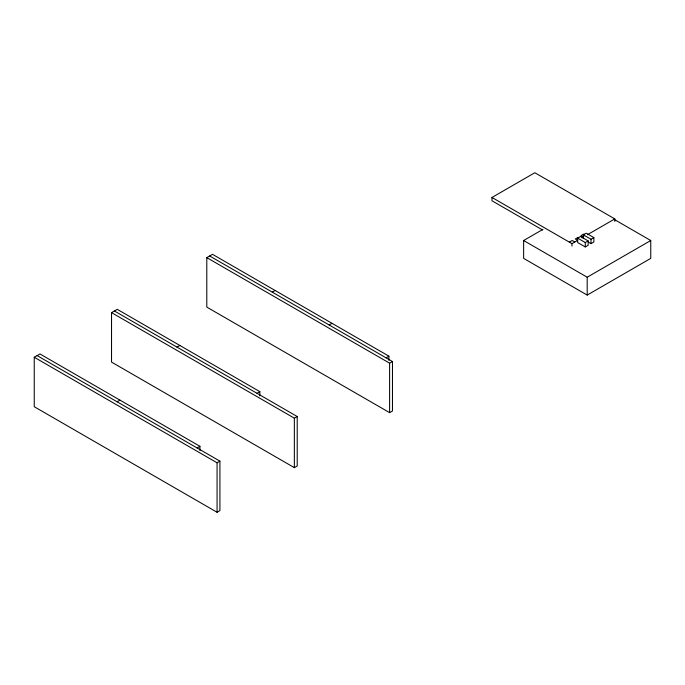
<?xml version="1.0" encoding="UTF-8"?>
<svg xmlns="http://www.w3.org/2000/svg" width="685" height="685" viewBox="0 0 685 685"><rect width="100%" height="100%" fill="white"/><g stroke="black" fill="none" stroke-linecap="round" stroke-linejoin="round"><path stroke-width="1.03" d="M37.11 355.592L219.919 461.142L219.919 510.625L217.068 512.269L34.25 406.719L34.25 357.245L39.961 353.948L199.926 446.303L199.926 450.516M114.395 310.973L297.213 416.523L297.213 465.997L294.353 467.649L111.535 362.1L111.535 312.625L117.246 309.329L259.838 391.649L259.838 395.861M209.653 255.976L392.471 361.526L392.471 411L389.611 412.653L206.793 307.103L206.793 257.628L212.504 254.332L388.9 356.166L388.9 360.378M176.995 347.124L179.855 345.471M272.253 292.127L275.113 290.474M117.092 401.77L119.944 400.126M542.537 229.954L491.976 200.765L491.976 197.468L534.822 172.731L614.805 218.909L614.805 221.383M329.151 324.973L332.002 323.32M256.978 393.301L259.838 391.649M613.906 219.243L650.75 240.521L650.75 258.382L587.191 295.081L523.631 258.382L523.631 240.521L542.982 229.347M197.075 447.947L199.926 446.303M569.338 242.13L572.198 240.486L574.818 241.993M578.149 237.327L575.289 238.971L577.669 240.349M583.86 234.022L581 235.674L583.38 237.044M577.669 238.149L580.529 236.496L588.141 240.897L588.141 245.298L585.29 246.942L577.669 242.55L577.669 238.149L585.29 242.541L588.141 240.897M583.38 238.371L583.38 234.852L586.24 233.2L593.861 237.601L593.861 241.993L591.001 243.646L588.466 242.182M491.976 197.468L571.958 243.646L577.429 240.486M581.985 237.858L583.808 236.804M587.456 234.698L614.805 218.909M583.38 234.852L591.001 239.245L593.861 237.601M386.04 357.818L388.9 356.166M34.25 357.245L217.068 462.795L219.919 461.142M111.535 312.625L294.353 418.175L297.213 416.523M206.793 257.628L389.611 363.178L392.471 361.526M523.631 240.521L587.191 277.211L650.75 240.521M591.001 239.245L591.001 243.646M587.191 277.211L587.191 295.081M585.29 242.541L585.29 246.942M571.958 243.646L571.958 246.12M389.611 363.178L389.611 412.653M294.353 418.175L294.353 467.649M217.068 462.795L217.068 512.269"/></g></svg>
